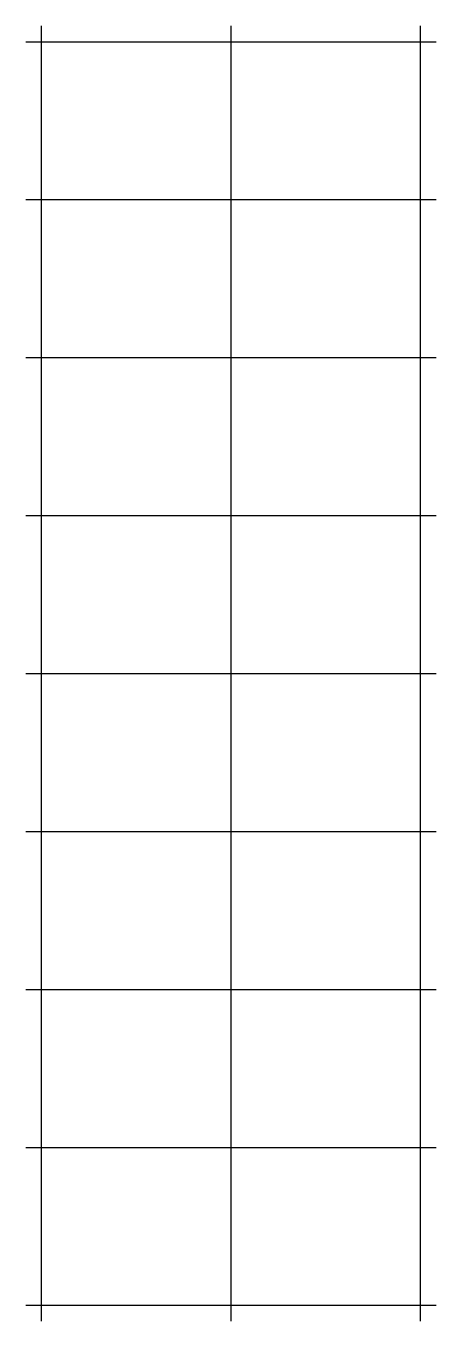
# Model space of a CAD drawing. Header units: millimetres. Extents: x 59500 to 72500, y -500 to 40500.
import ezdxf

# ---------------------------------------------------------------- set-up
doc = ezdxf.new("R2010")
doc.units = ezdxf.units.MM
doc.layers.add('S-GRID-IDEN', color=1, linetype='CONTINUOUS')

msp = doc.modelspace()

# ---------------------------------------------------------------- linework, layer by layer
at = {"layer": 'S-GRID-IDEN'}
for p, q in [((60000, -500), (60000, 40500)), ((66000, -500), (66000, 40500)), ((72000, -500), (72000, 40500)), ((59500, 40000), (72500, 40000)), ((59500, 35000), (72500, 35000)), ((59500, 30000), (72500, 30000)), ((59500, 25000), (72500, 25000)), ((59500, 20000), (72500, 20000)), ((59500, 15000), (72500, 15000)), ((59500, 10000), (72500, 10000)), ((59500, 5000), (72500, 5000)), ((59500, 0), (72500, 0))]:
    msp.add_line(p, q, dxfattribs=at)

doc.saveas('drawing.dxf')
